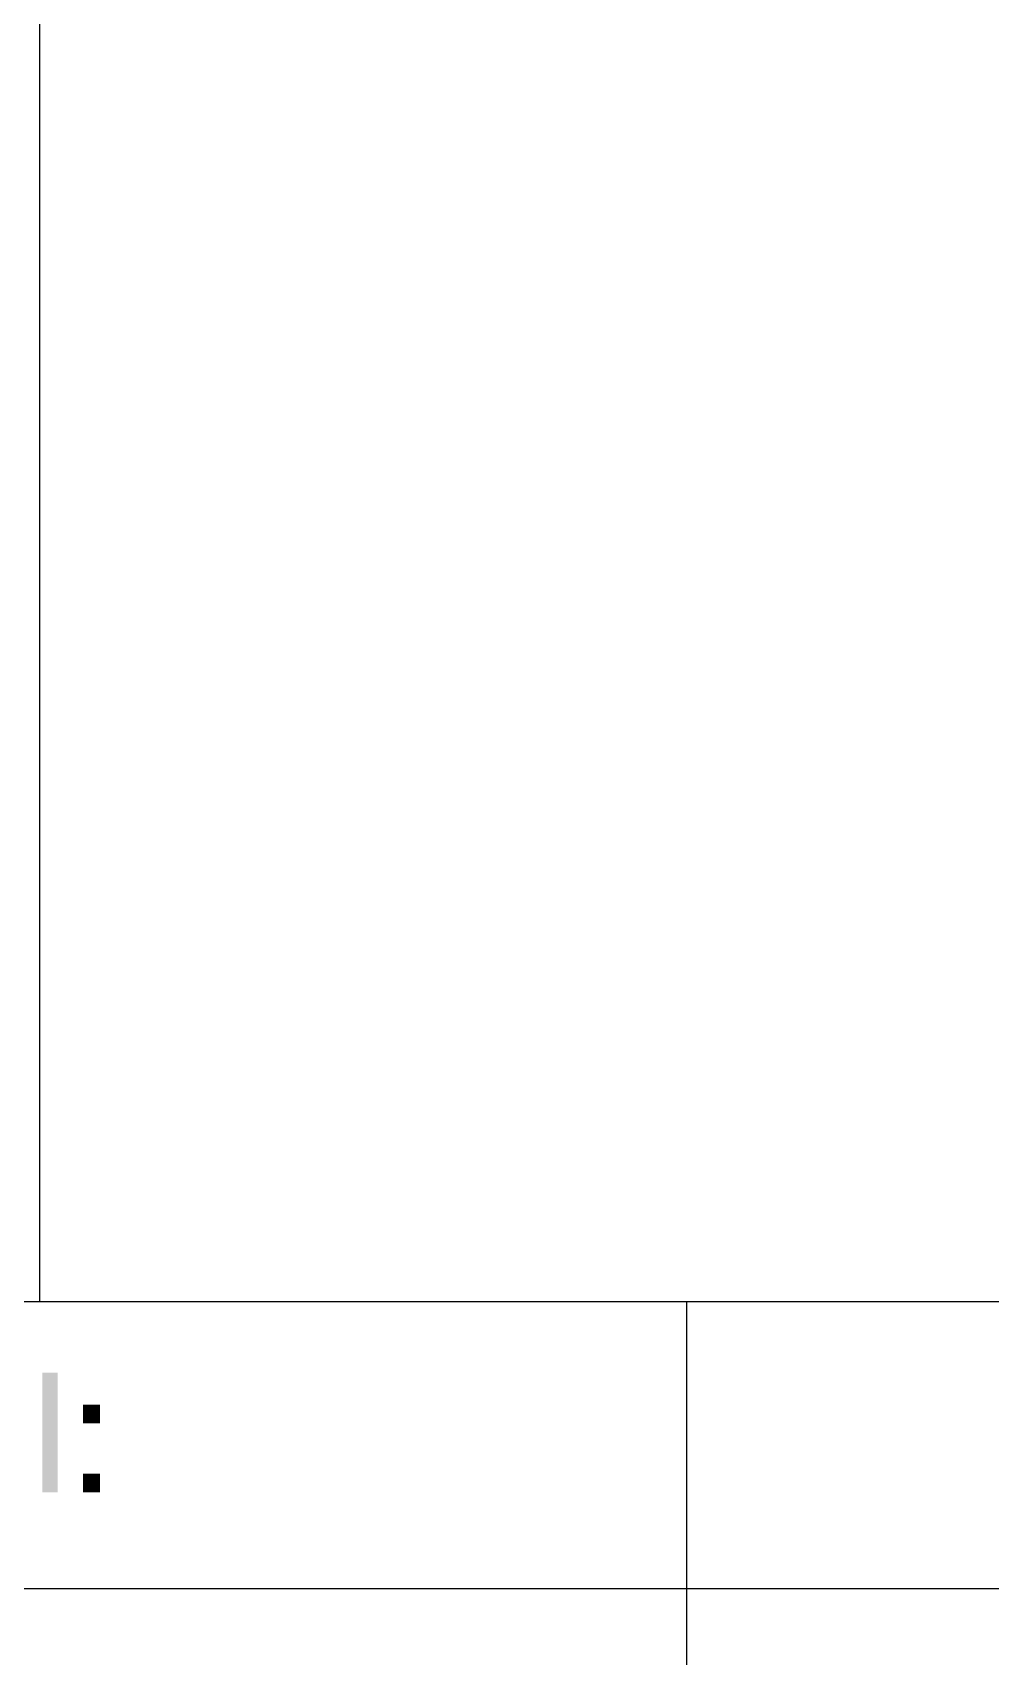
# Model space of a CAD drawing. Header units: millimetres. Extents: x 7018 to 13530, y 4187 to 5692.
# Drawn here: x 11733.4 to 11759, y 4977.43 to 5020.83 of the extents above; entities that cross this region are included whole.
import ezdxf

# ---------------------------------------------------------------- set-up
doc = ezdxf.new("R2010")
doc.units = ezdxf.units.MM
doc.layers.add('绘图', color=7, linetype='Continuous')

msp = doc.modelspace()

# ---------------------------------------------------------------- hatches: boundary and pattern name
at = {"transparency": 33554559}
for points in [[(11733.664, 4981.812), (11733.664, 4985.016), (11734.071, 4985.016), (11734.071, 4981.812)], [(11735.199, 4983.662), (11735.199, 4984.159), (11734.748, 4984.159), (11734.748, 4983.662)], [(11735.199, 4981.812), (11735.199, 4982.309), (11734.748, 4982.309), (11734.748, 4981.812)]]:
    msp.add_hatch(color=256, dxfattribs=at).paths.add_polyline_path(points)

# ---------------------------------------------------------------- linework, layer by layer
msp.add_line((11733.584, 5242.873), (11733.584, 4986.912))
for points in [[(11719.177, 4986.912), (12115.615, 4986.912)], [(11750.878, 4986.912), (11750.878, 4956.132)], [(11719.177, 4979.24), (12015.307, 4979.24)]]:
    msp.add_lwpolyline(points)
at = {"layer": '绘图', "lineweight": 13, "ltscale": 0.2}
for centre, radius, start, end in [((11323.851, 4624.639), 437.429, 88.5439, 88.5439), ((11323.871, 4624.747), 434.829, 88.05782, 88.05782), ((11345.593, 4624.747), 434.829, 88.05782, 88.05782)]:
    msp.add_arc(centre, radius, start, end, dxfattribs=at)

doc.saveas('drawing.dxf')
